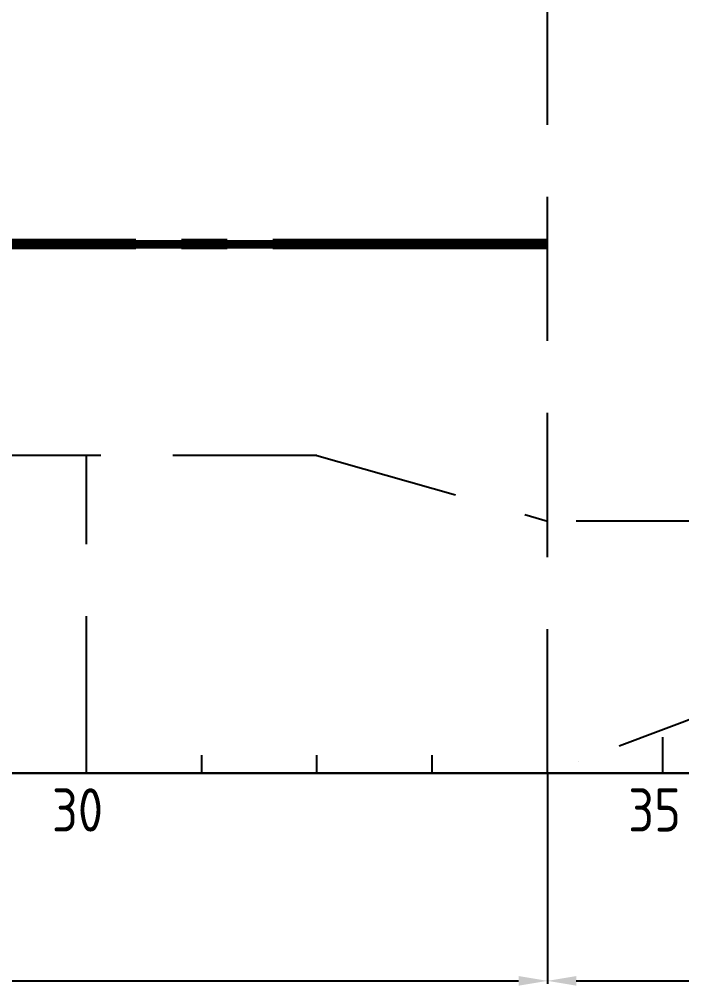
# Model space of a CAD drawing. Header units: millimetres. Extents: x -1838618 to -1600818, y -1770412 to -1553248.
# Drawn here: x -1803770 to -1799172, y -1664319 to -1657614 of the extents above; entities that cross this region are included whole.
import ezdxf

# ---------------------------------------------------------------- set-up
doc = ezdxf.new("R2010")
doc.units = ezdxf.units.MM
doc.header["$LTSCALE"] = 100
doc.header["$PDMODE"] = 35
for name, pattern in [('ACAD_ISO04W100', [30, 24, -3, 0, -3]), ('CENTER2', [28.575, 19.05, -3.175, 3.175, -3.175]), ('DASHED', [0.75, 0.5, -0.25])]:
    doc.linetypes.add(name, pattern=pattern)
for name, color, linetype in [('412equipment', 6, 'Continuous'), ('bc', 7, 'Continuous'), ('bt', 7, 'Continuous')]:
    doc.layers.add(name, color=color, linetype=linetype)
doc.layers.add('415floorplate', color=230, linetype='Continuous', lineweight=50)
doc.styles.get("Standard").update_dxf_attribs({"font": 'gbenor.shx', "width": 0.9, "bigfont": 'gbcbig.shx'})
doc.dimstyles.new('ISO-25', dxfattribs={"dimtxt": 200, "dimasz": 200, "dimexe": 20, "dimexo": 0.625, "dimgap": 35, "dimtad": 1, "dimdec": 0, "dimtxsty": 'Standard', "dimcen": 2.5, "dimclrd": 2, "dimclre": 2, "dimclrt": 2, "dimadec": 0, "dimazin": 0, "dimtfac": 1, "dimtdec": 0, "dimtmove": 0, "dimatfit": 3, "dimfxl": 1, "dimarcsym": 0})

# ---------------------------------------------------------------- blocks, each defined once
blk = doc.blocks.new('*D71')
at = {"color": 2, "lineweight": -2, "transparency": 16777216}
for p, q in [((-1800104.3, -1662846), (-1800104.3, -1664305.6)), ((-1772104.3, -1662846), (-1772104.3, -1664305.6)), ((-1799904.3, -1664285.6), (-1772304.3, -1664285.6))]:
    blk.add_line(p, q, dxfattribs=at)
at = {"color": 2, "transparency": 16777216}
for points in [[(-1799904.3, -1664252.3), (-1799904.3, -1664319), (-1800104.3, -1664285.6)], [(-1772304.3, -1664252.3), (-1772304.3, -1664319), (-1772104.3, -1664285.6)]]:
    blk.add_solid(points, dxfattribs=at)
at = {"layer": 'Defpoints', "color": 0, "transparency": 16777216}
for p in [(-1800104.3, -1662845.3), (-1772104.3, -1662845.3), (-1772104.3, -1664285.6)]:
    blk.add_point(p, dxfattribs=at)
at = {"color": 2, "transparency": 16777216, "insert": (-1786104.3, -1664150.6), "char_height": 200, "attachment_point": 5}
blk.add_mtext('28000', dxfattribs=at)
blk = doc.blocks.new('*D70')
at = {"color": 2, "lineweight": -2, "transparency": 16777216}
for p, q in [((-1818504.3, -1662846), (-1818504.3, -1664305.6)), ((-1800104.3, -1662846.6), (-1800104.3, -1664305.6)), ((-1818304.3, -1664285.6), (-1800304.3, -1664285.6))]:
    blk.add_line(p, q, dxfattribs=at)
at = {"color": 2, "transparency": 16777216}
for points in [[(-1818304.3, -1664252.3), (-1818304.3, -1664319), (-1818504.3, -1664285.6)], [(-1800304.3, -1664252.3), (-1800304.3, -1664319), (-1800104.3, -1664285.6)]]:
    blk.add_solid(points, dxfattribs=at)
at = {"layer": 'Defpoints', "color": 0, "transparency": 16777216}
for p in [(-1818504.3, -1662845.3), (-1800104.3, -1662846), (-1800104.3, -1664285.6)]:
    blk.add_point(p, dxfattribs=at)
at = {"color": 2, "transparency": 16777216, "insert": (-1809304.3, -1664150.6), "char_height": 200, "attachment_point": 5}
blk.add_mtext('18400', dxfattribs=at)
blk = doc.blocks.new('COORD')
at = {"color": 4}
for p, q in [((22600, 0), (22600, 250)), ((26600, 0), (26600, 250)), ((22600, 0), (22600, 125)), ((23400, 0), (23400, 125)), ((24200, 0), (24200, 125)), ((25000, 0), (25000, 125)), ((25800, 0), (25800, 125)), ((26600, 0), (26600, 125)), ((-3960, 0), (177600, 0))]:
    blk.add_line(p, q, dxfattribs=at)
for s, p in [('30', (22360.6, -404.5)), ('35', (26360.6, -404.5))]:
    blk.add_text(s, height=300, dxfattribs=at).set_placement(p)

msp = doc.modelspace()

# ---------------------------------------------------------------- linework, layer by layer
at = {"color": 9, "linetype": 'ACAD_ISO04W100'}
msp.add_line((-1772109.9, -1652245.3), (-1800104.3, -1662846.6), dxfattribs=at)
at = {"color": 2}
msp.add_line((-1829864.3, -1662845.3), (-1648304.3, -1662845.3), dxfattribs=at)
at = {"color": 6}
msp.add_line((-1653484.3, -1662845.3), (-1815059.1, -1662845.3), dxfattribs=at)
at = {"color": 6, "ltscale": 1300}
msp.add_lwpolyline([(-1803889.9, -1662845.3), (-1803725.5, -1662845.3), (-1803559, -1662845.3), (-1803559, -1662845.3), (-1803392.4, -1662845.3), (-1803223.7, -1662845.3), (-1803053.2, -1662845.3), (-1803053.2, -1662845.3), (-1802882.7, -1662845.3), (-1802710.4, -1662845.3), (-1802536.7, -1662845.3), (-1802536.7, -1662845.3), (-1802362.9, -1662845.3), (-1802187.7, -1662845.3), (-1802011.3, -1662845.3), (-1802011.3, -1662845.3), (-1801834.9, -1662845.3), (-1801657.4, -1662845.3), (-1801479.1, -1662845.3), (-1801479.1, -1662845.3), (-1801300.8, -1662845.3), (-1801121.7, -1662845.3), (-1800942.1, -1662845.3), (-1800942.1, -1662845.3), (-1800762.6, -1662845.3), (-1800582.6, -1662845.3), (-1800402.4, -1662845.3), (-1800402.4, -1662845.3), (-1800222.3, -1662845.3), (-1800042.1, -1662845.3), (-1799862, -1662845.3), (-1799862, -1662845.3), (-1799673.8, -1662845.3), (-1799485.8, -1662845.3), (-1799298, -1662845.3), (-1799298, -1662845.3), (-1799110.2, -1662845.3)], dxfattribs=at)
at = {"layer": '415floorplate', "color": 1, "linetype": 'CENTER2', "lineweight": -3}
for p, q in [((-1800104.3, -1659145.4), (-1804089.4, -1659145.2)), ((-1800104.3, -1659205.3), (-1804072.5, -1659205.3))]:
    msp.add_line(p, q, dxfattribs=at)
at = {"layer": '415floorplate', "color": 1, "linetype": 'CENTER2', "lineweight": -3, "ltscale": 2, "const_width": 60}
msp.add_lwpolyline([(-1800104.3, -1659175.3), (-1804073.8, -1659175.5)], dxfattribs=at)
at = {"layer": 'bc', "color": 6}
for points in [[(-1803889.9, -1662845.3), (-1803725.5, -1662845.3), (-1803559, -1662845.3), (-1803559, -1662845.3), (-1803392.4, -1662845.3), (-1803223.7, -1662845.3), (-1803053.2, -1662845.3), (-1803053.2, -1662845.3), (-1802882.7, -1662845.3), (-1802710.4, -1662845.3), (-1802536.7, -1662845.3), (-1802536.7, -1662845.3), (-1802362.9, -1662845.3), (-1802187.7, -1662845.3), (-1802011.3, -1662845.3), (-1802011.3, -1662845.3), (-1801834.9, -1662845.3), (-1801657.4, -1662845.3), (-1801479.1, -1662845.3), (-1801479.1, -1662845.3), (-1801300.8, -1662845.3), (-1801121.7, -1662845.3), (-1800942.1, -1662845.3), (-1800942.1, -1662845.3), (-1800762.6, -1662845.3), (-1800582.6, -1662845.3), (-1800402.4, -1662845.3), (-1800402.4, -1662845.3), (-1800222.3, -1662845.3), (-1800042.1, -1662845.3), (-1799862, -1662845.3), (-1799862, -1662845.3), (-1799673.8, -1662845.3), (-1799485.8, -1662845.3), (-1799298, -1662845.3), (-1799298, -1662845.3), (-1799110.2, -1662845.3)], [(-1803816.1, -1662845.3), (-1803721, -1662845.3), (-1803624.3, -1662845.3), (-1803525.5, -1662845.3), (-1803525.5, -1662845.3), (-1803380.6, -1662845.3), (-1803231.3, -1662845.3), (-1803078.3, -1662845.3), (-1803078.3, -1662845.3), (-1802925.4, -1662845.3), (-1802768.6, -1662845.3), (-1802608.8, -1662845.3), (-1802608.8, -1662845.3), (-1802448.9, -1662845.3), (-1802286, -1662845.3), (-1802120.5, -1662845.3), (-1802120.5, -1662845.3), (-1801955, -1662845.3), (-1801787, -1662845.3), (-1801617.1, -1662845.3), (-1801617.1, -1662845.3), (-1801447.2, -1662845.3), (-1801275.3, -1662845.3), (-1801102.2, -1662845.3), (-1801102.2, -1662845.3), (-1800929.1, -1662845.3), (-1800754.6, -1662845.3), (-1800579.5, -1662845.3), (-1800579.5, -1662845.3), (-1800404.4, -1662845.3), (-1800228.6, -1662845.3), (-1800052.7, -1662845.3), (-1800052.7, -1662845.3), (-1799876.8, -1662845.3), (-1799700.8, -1662845.3), (-1799525.4, -1662845.3), (-1799525.4, -1662845.3), (-1799342, -1662845.3), (-1799159.2, -1662845.3)]]:
    msp.add_lwpolyline(points, dxfattribs=at)
at = {"layer": 'bt', "color": 5, "linetype": 'DASHED', "ltscale": 20}
for p, q in [((-1800104.3, -1662845.3), (-1800104.3, -1648245.3)), ((-1801704.3, -1660640.3), (-1818504.3, -1660640.3)), ((-1803304.3, -1662755.7), (-1803304.3, -1660640.3)), ((-1801704.3, -1660640.3), (-1800104.3, -1661095.3)), ((-1660904.3, -1661095.3), (-1800104.3, -1661095.3))]:
    msp.add_line(p, q, dxfattribs=at)

# ---------------------------------------------------------------- block references
at = {"layer": '412equipment', "color": 7}
msp.add_blockref('COORD', (-1825904.3, -1662845.3), dxfattribs=at)

# ---------------------------------------------------------------- dimensions: what is measured, and where the dimension line sits
for base, p1, p2, picture, middle in [((-1800104.3, -1664285.6), (-1818504.3, -1662845.3), (-1800104.3, -1662846), '*D70', (-1809304.3, -1664150.6)), ((-1772104.3, -1664285.6), (-1800104.3, -1662845.3), (-1772104.3, -1662845.3), '*D71', (-1786104.3, -1664150.6))]:
    dim = msp.add_linear_dim(base=base, p1=p1, p2=p2, dimstyle='ISO-25')
    dim.commit()
    dim.dimension.update_dxf_attribs({"geometry": picture, "text_midpoint": middle})

doc.saveas('drawing.dxf')
